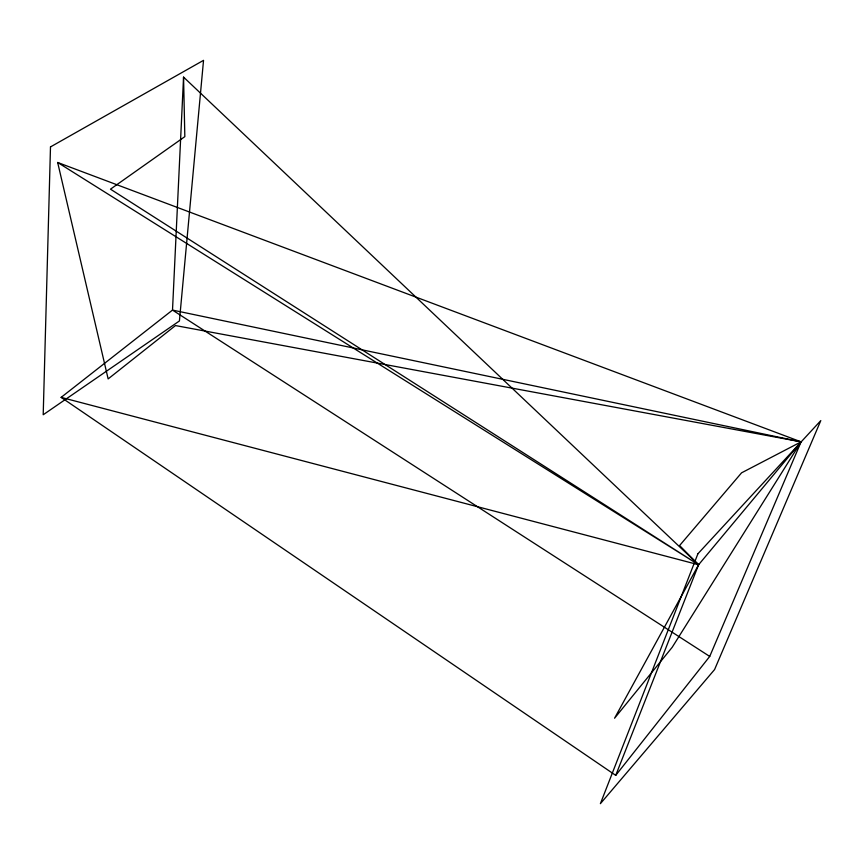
<?xml version="1.0" encoding="UTF-8"?>
<svg xmlns="http://www.w3.org/2000/svg" width="864" height="864" viewBox="0 0 864 864"><rect width="100%" height="100%" fill="white"/><g stroke="black" fill="none" stroke-linecap="round" stroke-linejoin="round"><path stroke-width="1.3" d="M615.73 775.364L698.598 564.764L183.557 77.112L172.508 310.09L61.139 397.375L615.73 775.364L709.722 656.435L801.079 441.85L57.661 162.475L108.14 378.918L175.478 325.566L801.079 441.85L672.181 647.309L614.574 718.211L698.598 564.764L801.079 441.85L172.508 310.09L709.722 656.435M801.079 441.85L741.56 472.835L679.601 545.54L698.598 564.764L61.139 397.375M57.661 162.475L698.598 564.764L110.484 189.173L184.831 136.642L183.557 77.112M50.49 146.912L43.2 414.763L179.42 320.965L203.537 60.34L50.49 146.912M697.907 553.781L600.394 803.66L714.582 669.557L820.8 420.595L697.907 553.781"/></g></svg>
